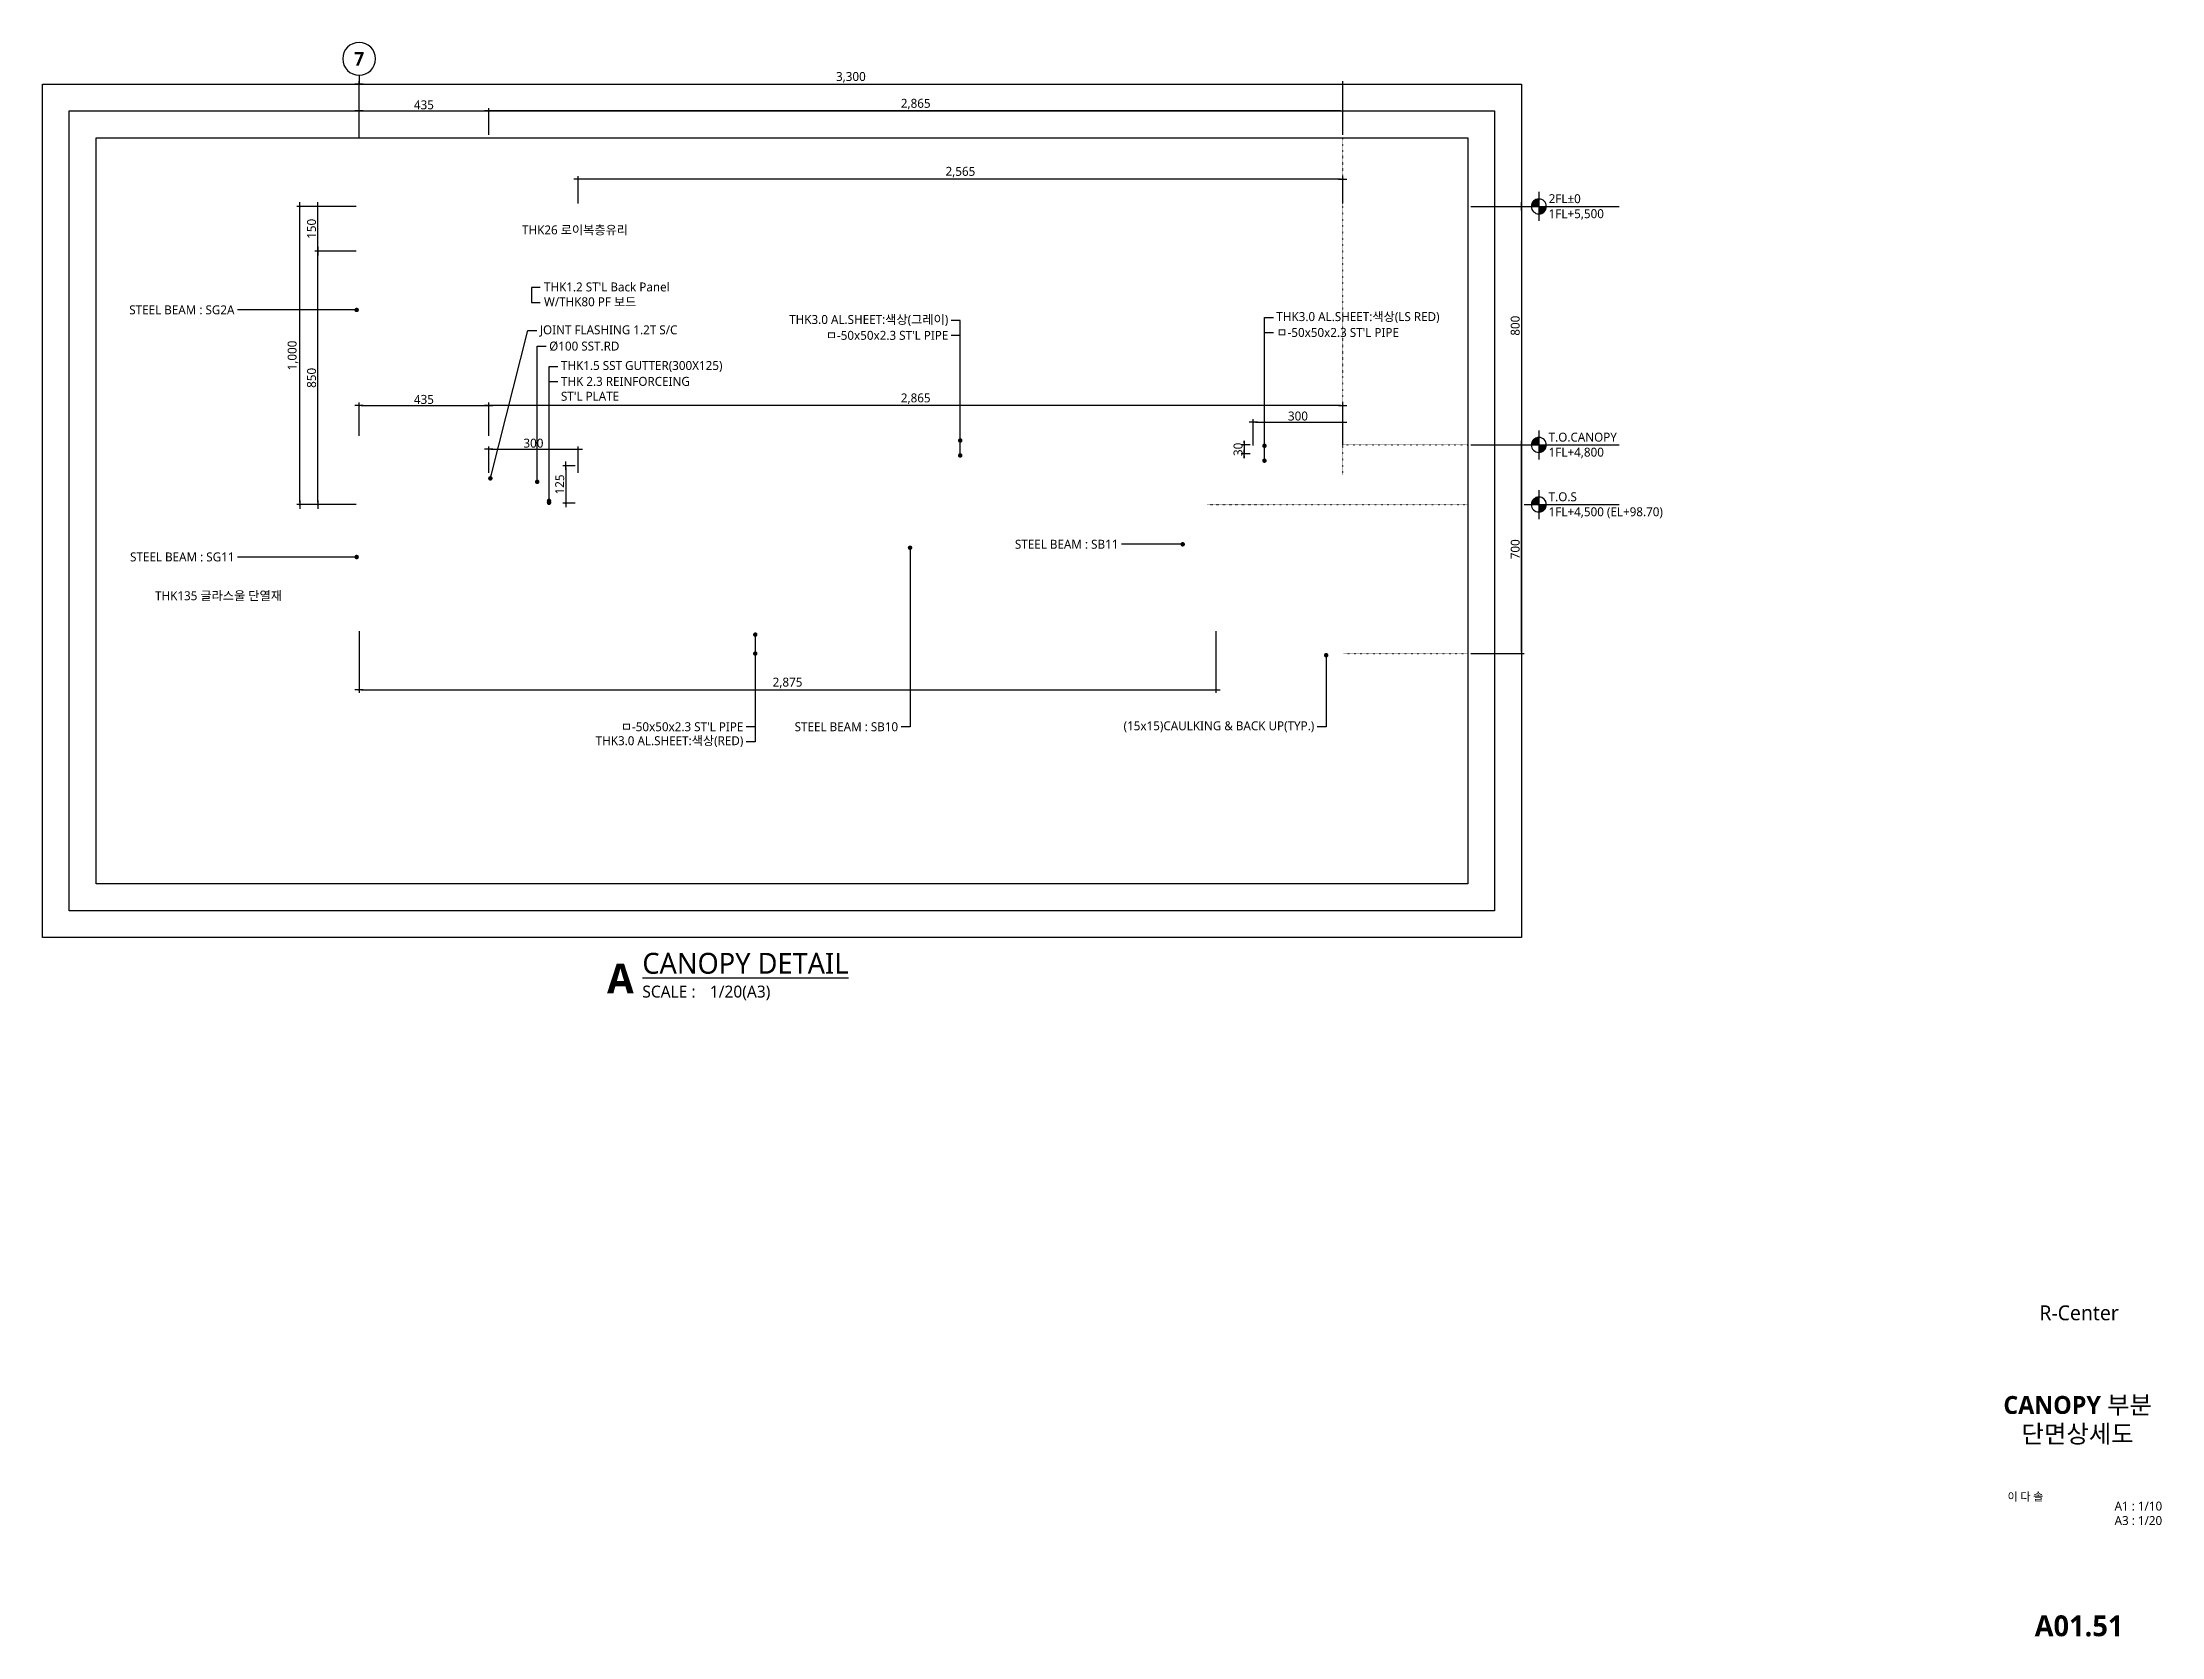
# Model space of a CAD drawing. Extents: x 932 to 8042, y 294 to 5642.
import ezdxf
from ezdxf import colors
from ezdxf.entities.mleader import LeaderData, LeaderLine
from ezdxf.enums import TextEntityAlignment as Align
from ezdxf.math import Vec2, Vec3

# ---------------------------------------------------------------- set-up
doc = ezdxf.new("R2010")
doc.units = 0
doc.header["$LTSCALE"] = 10
doc.header["$MEASUREMENT"] = 0
doc.header["$PDMODE"] = 3
doc.header["$PDSIZE"] = -1
doc.linetypes.add('C1', pattern=[12.1, 10, -1, 0.1, -1])
doc.linetypes.add('DOT', pattern=[0.25, 0, -0.25])
doc.layers.get('0').update_dxf_attribs({"linetype": 'CONTINUOUS'})
doc.layers.get('Defpoints').update_dxf_attribs({"color": 137, "linetype": 'CONTINUOUS'})
for name, color, linetype in [('A-CENT-1', 1, 'C1'), ('A-mark-m', 1, 'CONTINUOUS'), ('DIM', 7, 'CONTINUOUS'), ('DIM-INT', 7, 'CONTINUOUS'), ('SHT', 5, 'CONTINUOUS'), ('SYM', 6, 'CONTINUOUS'), ('SYM-BUB', 3, 'CONTINUOUS'), ('SYM-LEAD', 6, 'CONTINUOUS'), ('SYM-LEVEL', 7, 'CONTINUOUS'), ('TAG', 6, 'CONTINUOUS'), ('TEXT', 3, 'CONTINUOUS'), ('TITLE', 7, 'CONTINUOUS')]:
    doc.layers.add(name, color=color, linetype=linetype)
doc.styles.add('XR-sec$0$스타일1', font='malgun.ttf')
doc.styles.add('맑은고딕', font='malgun.ttf')
doc.styles.add('맑은고딕b', font='malgunbd.ttf')
doc.styles.add('스타일1', font='malgun.ttf')
doc.styles.add('스타일2', font='malgunbd.ttf')
doc.dimstyles.new('GAUN-10', dxfattribs={"dimscale": 10, "dimtxt": 3, "dimasz": 0.7, "dimexe": 1, "dimexo": 1, "dimgap": 0.5, "dimtad": 1, "dimdec": 0, "dimzin": 1, "dimdsep": 46, "dimlunit": 6, "dimtxsty": '맑은고딕', "dimblk": 'CJDOT', "dimcen": 0.09, "dimdle": 1, "dimclrd": 256, "dimclre": 256, "dimclrt": 3, "dimadec": 0, "dimazin": 0, "dimtfac": 1, "dimtdec": 0, "dimtix": 1, "dimtmove": 2, "dimatfit": 3, "dimldrblk": 'CJDOT', "dimfxl": 1, "dimtolj": 1, "dimtzin": 1, "dimarcsym": 0})

# ---------------------------------------------------------------- blocks, each defined once
blk = doc.blocks.new('NEW_BUB')
at = {"layer": 'SYM-BUB', "color": 6}
blk.add_line((0, 3), (0, 0), dxfattribs=at)
blk.add_circle((0, 8.5), 5.5, dxfattribs=at)
at = {"layer": 'SYM-BUB', "color": 3, "style": '스타일2'}
blk.add_attdef('X', text='', height=4.5, dxfattribs=at).set_placement((0, 8.5), align=Align.MIDDLE)
blk = doc.blocks.new('CJDOT')
blk.add_line((-2, 0), (2, 0))
at = {"const_width": 0.5}
blk.add_lwpolyline([(-0.25, 0, 1), (0.25, 0, 1)], format="xyb", close=True, dxfattribs=at)
blk = doc.blocks.new('*D10')
at = {"layer": 'Defpoints', "color": 0, "transparency": 16777216}
for p in [(5294.2, 5502.2), (1994.2, 5312.2), (5294.2, 5322.2)]:
    blk.add_point(p, dxfattribs=at)
at = {"layer": 'DIM', "lineweight": -2, "transparency": 16777216}
for p, q in [((1994.2, 5322.2), (1994.2, 5512.2)), ((2001.2, 5502.2), (5287.2, 5502.2)), ((5294.2, 5332.2), (5294.2, 5512.2))]:
    blk.add_line(p, q, dxfattribs=at)
at = {"layer": 'DIM', "lineweight": -2, "transparency": 16777216, "xscale": 7, "yscale": 7, "zscale": 7, "rotation": 180}
blk.add_blockref('CJDOT', (1994.2, 5502.2), dxfattribs=at)
at = {"layer": 'DIM', "lineweight": -2, "transparency": 16777216, "xscale": 7, "yscale": 7, "zscale": 7}
blk.add_blockref('CJDOT', (5294.2, 5502.2), dxfattribs=at)
at = {"layer": 'DIM', "color": 3, "transparency": 16777216, "insert": (3644.2, 5525.2), "char_height": 30, "attachment_point": 5, "style": '맑은고딕'}
blk.add_mtext('\\A1;3,300', dxfattribs=at)
blk = doc.blocks.new('*D11')
at = {"layer": 'Defpoints', "color": 0, "transparency": 16777216}
for p in [(2429.2, 5412.2), (1994.2, 5322.2), (2429.2, 5322.2)]:
    blk.add_point(p, dxfattribs=at)
at = {"layer": 'DIM', "lineweight": -2, "transparency": 16777216}
for p, q in [((1994.2, 5332.2), (1994.2, 5422.2)), ((2001.2, 5412.2), (2422.2, 5412.2)), ((2429.2, 5332.2), (2429.2, 5422.2))]:
    blk.add_line(p, q, dxfattribs=at)
at = {"layer": 'DIM', "lineweight": -2, "transparency": 16777216, "xscale": 7, "yscale": 7, "zscale": 7, "rotation": 180}
blk.add_blockref('CJDOT', (1994.2, 5412.2), dxfattribs=at)
at = {"layer": 'DIM', "lineweight": -2, "transparency": 16777216, "xscale": 7, "yscale": 7, "zscale": 7}
blk.add_blockref('CJDOT', (2429.2, 5412.2), dxfattribs=at)
at = {"layer": 'DIM', "color": 3, "transparency": 16777216, "insert": (2211.7, 5432.7), "char_height": 30, "attachment_point": 5, "style": '맑은고딕'}
blk.add_mtext('\\A1;435', dxfattribs=at)
blk = doc.blocks.new('*D12')
at = {"layer": 'Defpoints', "color": 0, "transparency": 16777216}
for p in [(2429.2, 5412.2), (2429.2, 5322.2), (5294.2, 5322.2)]:
    blk.add_point(p, dxfattribs=at)
at = {"layer": 'DIM', "lineweight": -2, "transparency": 16777216}
for p, q in [((2429.2, 5332.2), (2429.2, 5422.2)), ((5287.2, 5412.2), (2436.2, 5412.2)), ((5294.2, 5332.2), (5294.2, 5422.2))]:
    blk.add_line(p, q, dxfattribs=at)
at = {"layer": 'DIM', "lineweight": -2, "transparency": 16777216, "xscale": 7, "yscale": 7, "zscale": 7, "rotation": 180}
blk.add_blockref('CJDOT', (2429.2, 5412.2), dxfattribs=at)
at = {"layer": 'DIM', "lineweight": -2, "transparency": 16777216, "xscale": 7, "yscale": 7, "zscale": 7}
blk.add_blockref('CJDOT', (5294.2, 5412.2), dxfattribs=at)
at = {"layer": 'DIM', "color": 3, "transparency": 16777216, "insert": (3861.7, 5435.2), "char_height": 30, "attachment_point": 5, "style": '맑은고딕'}
blk.add_mtext('\\A1;2,865', dxfattribs=at)
blk = doc.blocks.new('XR-sec$0$LEVEL1')
at = {"layer": 'SYM-LEVEL'}
h = blk.add_hatch(color=6, dxfattribs=at)
edge = h.paths.add_edge_path()
edge.add_ellipse((4.87, 0), major_axis=(1.77, 1.77), ratio=1, start_angle=405, end_angle=495)
edge.add_line((2.37, 0), (4.87, 0))
edge.add_line((4.87, 0), (4.87, 2.5))
edge = h.paths.add_edge_path()
edge.add_ellipse((4.87, 0), major_axis=(1.77, 1.77), ratio=1, start_angle=225, end_angle=315)
edge.add_line((7.37, 0), (4.87, 0))
edge.add_line((4.87, 0), (4.87, -2.5))
at = {"layer": 'SYM-LEVEL', "color": 6}
for p, q in [((0, 0), (9.74, 0)), ((4.87, 4.87), (4.87, -4.87)), ((9.07, 0), (31.8, 0))]:
    blk.add_line(p, q, dxfattribs=at)
blk.add_ellipse((4.87, 0), major_axis=(1.77, 1.77), ratio=1, start_param=5.497787, end_param=11.780972, dxfattribs=at)
at = {"layer": 'SYM-LEVEL', "color": 3, "style": 'XR-sec$0$스타일1'}
for tag, p in [('1층-바닥마감', (8.16, 1.11)), ('EL-+100', (8.16, -3.93))]:
    blk.add_attdef(tag, p, '', height=3, dxfattribs=at)
blk = doc.blocks.new('*D13')
at = {"layer": 'Defpoints', "color": 0, "transparency": 16777216}
for p in [(5713.7, 5091.9), (5713.7, 4291.9), (5893.7, 4291.9)]:
    blk.add_point(p, dxfattribs=at)
at = {"layer": 'DIM', "lineweight": -2, "transparency": 16777216}
for p, q in [((5723.7, 5091.9), (5903.7, 5091.9)), ((5893.7, 5084.9), (5893.7, 4298.9)), ((5723.7, 4291.9), (5903.7, 4291.9))]:
    blk.add_line(p, q, dxfattribs=at)
at = {"layer": 'DIM', "lineweight": -2, "transparency": 16777216, "xscale": 7, "yscale": 7, "zscale": 7}
for p, rotation in [((5893.7, 5091.9), 90), ((5893.7, 4291.9), 270)]:
    blk.add_blockref('CJDOT', p, dxfattribs=dict(at, rotation=rotation))
at = {"layer": 'DIM', "color": 3, "transparency": 16777216, "insert": (5873.2, 4691.9), "char_height": 30, "attachment_point": 5, "rotation": 90, "style": '맑은고딕'}
blk.add_mtext('\\A1;800', dxfattribs=at)
blk = doc.blocks.new('*D14')
at = {"layer": 'Defpoints', "color": 0, "transparency": 16777216}
for p in [(5713.7, 4291.9), (5893.7, 4291.9), (5713.7, 3591.9)]:
    blk.add_point(p, dxfattribs=at)
at = {"layer": 'DIM', "lineweight": -2, "transparency": 16777216}
for p, q in [((5723.7, 4291.9), (5903.7, 4291.9)), ((5893.7, 3598.9), (5893.7, 4284.9)), ((5723.7, 3591.9), (5903.7, 3591.9))]:
    blk.add_line(p, q, dxfattribs=at)
at = {"layer": 'DIM', "lineweight": -2, "transparency": 16777216, "xscale": 7, "yscale": 7, "zscale": 7}
for p, rotation in [((5893.7, 4291.9), 90), ((5893.7, 3591.9), 270)]:
    blk.add_blockref('CJDOT', p, dxfattribs=dict(at, rotation=rotation))
at = {"layer": 'DIM', "color": 3, "transparency": 16777216, "insert": (5873.2, 3941.9), "char_height": 30, "attachment_point": 5, "rotation": 90, "style": '맑은고딕'}
blk.add_mtext('\\A1;700', dxfattribs=at)
blk = doc.blocks.new('_Dot')
at = {"color": 0, "linetype": 'ByBlock', "lineweight": -2}
blk.add_line((-0.5, 0), (-1, 0), dxfattribs=at)
at = {"color": 0, "linetype": 'ByBlock', "const_width": 0.5}
blk.add_lwpolyline([(-0.25, 0, 1), (0.25, 0, 1)], format="xyb", close=True, dxfattribs=at)
blk = doc.blocks.new('*D15')
at = {"layer": 'Defpoints', "color": 0, "transparency": 16777216}
for p in [(1795.3, 5091.9), (1919.2, 5091.9), (1919.2, 4091.9)]:
    blk.add_point(p, dxfattribs=at)
at = {"layer": 'DIM', "lineweight": -2, "transparency": 16777216}
for p, q in [((1909.2, 5091.9), (1785.3, 5091.9)), ((1795.3, 4098.9), (1795.3, 5084.9)), ((1909.2, 4091.9), (1785.3, 4091.9))]:
    blk.add_line(p, q, dxfattribs=at)
at = {"layer": 'DIM', "lineweight": -2, "transparency": 16777216, "xscale": 7, "yscale": 7, "zscale": 7}
for p, rotation in [((1795.3, 5091.9), 90), ((1795.3, 4091.9), 270)]:
    blk.add_blockref('CJDOT', p, dxfattribs=dict(at, rotation=rotation))
at = {"layer": 'DIM', "color": 3, "transparency": 16777216, "insert": (1772.2, 4591.9), "char_height": 30, "attachment_point": 5, "rotation": 90, "style": '맑은고딕'}
blk.add_mtext('\\A1;1,000', dxfattribs=at)
blk = doc.blocks.new('*D16')
at = {"layer": 'Defpoints', "color": 0, "transparency": 16777216}
for p in [(5294.2, 4368.1), (4994.2, 4279.4), (5294.2, 4279.4)]:
    blk.add_point(p, dxfattribs=at)
at = {"layer": 'DIM-INT', "lineweight": -2, "transparency": 16777216}
for p, q in [((4994.2, 4289.4), (4994.2, 4378.1)), ((5001.2, 4368.1), (5287.2, 4368.1)), ((5294.2, 4289.4), (5294.2, 4378.1))]:
    blk.add_line(p, q, dxfattribs=at)
at = {"layer": 'DIM-INT', "lineweight": -2, "transparency": 16777216, "xscale": 7, "yscale": 7, "zscale": 7, "rotation": 180}
blk.add_blockref('CJDOT', (4994.2, 4368.1), dxfattribs=at)
at = {"layer": 'DIM-INT', "lineweight": -2, "transparency": 16777216, "xscale": 7, "yscale": 7, "zscale": 7}
blk.add_blockref('CJDOT', (5294.2, 4368.1), dxfattribs=at)
at = {"layer": 'DIM-INT', "color": 3, "transparency": 16777216, "insert": (5144.2, 4388.6), "char_height": 30, "attachment_point": 5, "style": '맑은고딕'}
blk.add_mtext('\\A1;300', dxfattribs=at)
blk = doc.blocks.new('*D17')
at = {"layer": 'Defpoints', "color": 0, "transparency": 16777216}
for p in [(4994.2, 4291.9), (4963.8, 4261.9), (4994.2, 4261.9)]:
    blk.add_point(p, dxfattribs=at)
at = {"layer": 'DIM-INT', "lineweight": -2, "transparency": 16777216}
for p, q in [((4984.2, 4291.9), (4953.8, 4291.9)), ((4963.8, 4298.9), (4963.8, 4305.9)), ((4963.8, 4291.9), (4963.8, 4261.9)), ((4984.2, 4261.9), (4953.8, 4261.9)), ((4963.8, 4254.9), (4963.8, 4247.9))]:
    blk.add_line(p, q, dxfattribs=at)
at = {"layer": 'DIM-INT', "lineweight": -2, "transparency": 16777216, "xscale": 7, "yscale": 7, "zscale": 7}
for p, rotation in [((4963.8, 4291.9), 270), ((4963.8, 4261.9), 90)]:
    blk.add_blockref('CJDOT', p, dxfattribs=dict(at, rotation=rotation))
at = {"layer": 'DIM-INT', "color": 3, "transparency": 16777216, "insert": (4943.3, 4276.9), "char_height": 30, "attachment_point": 5, "rotation": 90, "style": '맑은고딕'}
blk.add_mtext('\\A1;30', dxfattribs=at)
blk = doc.blocks.new('TITLE')
at = {"layer": 'TITLE', "style": '스타일1'}
for tag, height, p in [('동명칭', 6, (776.77, -457.26)), ('SCALE-A1', 3, (797.5, -522)), ('SCALE-A3', 3, (797.5, -527)), ('DATA', 3, (797.5, -540))]:
    blk.add_attdef(tag, text='', height=height, dxfattribs=at).set_placement(p, align=Align.MIDDLE)
for tag, height, p in [('TITLE1', 6, (776.5, -479.4)), ('TITLE4', 6, (776.5, -484.39)), ('TITLE2', 6, (776.5, -489)), ('TITLE5', 6, (776.5, -493.99)), ('TITLE3', 6, (776.5, -498.7)), ('NAME-1', 3, (760.16, -517.5)), ('NAME-2', 3, (760.16, -526.5)), ('A0.00', 7, (776.5, -561))]:
    blk.add_attdef(tag, text='', height=height, dxfattribs=at).set_placement(p, align=Align.MIDDLE_CENTER)
blk = doc.blocks.new('*D19')
at = {"lineweight": -2, "transparency": 16777216}
for p, q in [((1994.2, 3666.9), (1994.2, 3460.3)), ((4869.2, 3666.9), (4869.2, 3460.3)), ((2001.2, 3470.3), (4862.2, 3470.3))]:
    blk.add_line(p, q, dxfattribs=at)
at = {"layer": 'Defpoints', "color": 0, "transparency": 16777216}
for p in [(1994.2, 3676.9), (4869.2, 3676.9), (4869.2, 3470.3)]:
    blk.add_point(p, dxfattribs=at)
at = {"lineweight": -2, "transparency": 16777216, "xscale": 7, "yscale": 7, "zscale": 7, "rotation": 180}
blk.add_blockref('CJDOT', (1994.2, 3470.3), dxfattribs=at)
at = {"lineweight": -2, "transparency": 16777216, "xscale": 7, "yscale": 7, "zscale": 7}
blk.add_blockref('CJDOT', (4869.2, 3470.3), dxfattribs=at)
at = {"color": 3, "transparency": 16777216, "insert": (3431.7, 3493.3), "char_height": 30, "attachment_point": 5, "style": '맑은고딕'}
blk.add_mtext('\\A1;2,875', dxfattribs=at)
blk = doc.blocks.new('*D20')
at = {"lineweight": -2, "transparency": 16777216}
for p, q in [((1994.2, 4322.8), (1994.2, 4433.9)), ((2001.2, 4423.9), (2422.2, 4423.9)), ((2429.2, 4322.8), (2429.2, 4433.9))]:
    blk.add_line(p, q, dxfattribs=at)
at = {"layer": 'Defpoints', "color": 0, "transparency": 16777216}
for p in [(2429.2, 4423.9), (1994.2, 4312.8), (2429.2, 4312.8)]:
    blk.add_point(p, dxfattribs=at)
at = {"lineweight": -2, "transparency": 16777216, "xscale": 7, "yscale": 7, "zscale": 7, "rotation": 180}
blk.add_blockref('CJDOT', (1994.2, 4423.9), dxfattribs=at)
at = {"lineweight": -2, "transparency": 16777216, "xscale": 7, "yscale": 7, "zscale": 7}
blk.add_blockref('CJDOT', (2429.2, 4423.9), dxfattribs=at)
at = {"color": 3, "transparency": 16777216, "insert": (2211.7, 4444.4), "char_height": 30, "attachment_point": 5, "style": '맑은고딕'}
blk.add_mtext('\\A1;435', dxfattribs=at)
blk = doc.blocks.new('*D21')
at = {"lineweight": -2, "transparency": 16777216}
for p, q in [((2429.2, 4322.8), (2429.2, 4433.9)), ((5287.2, 4423.9), (2436.2, 4423.9)), ((5294.2, 4321.6), (5294.2, 4433.9))]:
    blk.add_line(p, q, dxfattribs=at)
at = {"layer": 'Defpoints', "color": 0, "transparency": 16777216}
for p in [(2429.2, 4423.9), (2429.2, 4312.8), (5294.2, 4311.6)]:
    blk.add_point(p, dxfattribs=at)
at = {"lineweight": -2, "transparency": 16777216, "xscale": 7, "yscale": 7, "zscale": 7, "rotation": 180}
blk.add_blockref('CJDOT', (2429.2, 4423.9), dxfattribs=at)
at = {"lineweight": -2, "transparency": 16777216, "xscale": 7, "yscale": 7, "zscale": 7}
blk.add_blockref('CJDOT', (5294.2, 4423.9), dxfattribs=at)
at = {"color": 3, "transparency": 16777216, "insert": (3861.7, 4446.9), "char_height": 30, "attachment_point": 5, "style": '맑은고딕'}
blk.add_mtext('\\A1;2,865', dxfattribs=at)
blk = doc.blocks.new('*D22')
at = {"lineweight": -2, "transparency": 16777216}
for p, q in [((2719.2, 4221.9), (2678, 4221.9)), ((2688, 4214.9), (2688, 4103.6)), ((2719.2, 4096.6), (2678, 4096.6))]:
    blk.add_line(p, q, dxfattribs=at)
at = {"layer": 'Defpoints', "color": 0, "transparency": 16777216}
for p in [(2729.2, 4221.9), (2688, 4096.6), (2729.2, 4096.6)]:
    blk.add_point(p, dxfattribs=at)
at = {"lineweight": -2, "transparency": 16777216, "xscale": 7, "yscale": 7, "zscale": 7}
for p, rotation in [((2688, 4221.9), 90), ((2688, 4096.6), 270)]:
    blk.add_blockref('CJDOT', p, dxfattribs=dict(at, rotation=rotation))
at = {"color": 3, "transparency": 16777216, "insert": (2667.4, 4159.2), "char_height": 30, "attachment_point": 5, "rotation": 90, "style": '맑은고딕'}
blk.add_mtext('\\A1;125', dxfattribs=at)
blk = doc.blocks.new('*D23')
at = {"layer": 'Defpoints', "color": 0, "transparency": 16777216}
for p in [(2729.2, 4277.1), (2429.2, 4188.4), (2729.2, 4188.4)]:
    blk.add_point(p, dxfattribs=at)
at = {"layer": 'DIM-INT', "lineweight": -2, "transparency": 16777216}
for p, q in [((2429.2, 4198.4), (2429.2, 4287.1)), ((2436.2, 4277.1), (2722.2, 4277.1)), ((2729.2, 4198.4), (2729.2, 4287.1))]:
    blk.add_line(p, q, dxfattribs=at)
at = {"layer": 'DIM-INT', "lineweight": -2, "transparency": 16777216, "xscale": 7, "yscale": 7, "zscale": 7, "rotation": 180}
blk.add_blockref('CJDOT', (2429.2, 4277.1), dxfattribs=at)
at = {"layer": 'DIM-INT', "lineweight": -2, "transparency": 16777216, "xscale": 7, "yscale": 7, "zscale": 7}
blk.add_blockref('CJDOT', (2729.2, 4277.1), dxfattribs=at)
at = {"layer": 'DIM-INT', "color": 3, "transparency": 16777216, "insert": (2579.2, 4297.6), "char_height": 30, "attachment_point": 5, "style": '맑은고딕'}
blk.add_mtext('\\A1;300', dxfattribs=at)
blk = doc.blocks.new('*D24')
at = {"lineweight": -2, "transparency": 16777216}
for p, q in [((1984.2, 4941.9), (1845.3, 4941.9)), ((1855.3, 4098.9), (1855.3, 4934.9)), ((1984.2, 4091.9), (1845.3, 4091.9))]:
    blk.add_line(p, q, dxfattribs=at)
at = {"layer": 'Defpoints', "color": 0, "transparency": 16777216}
for p in [(1855.3, 4941.9), (1994.2, 4941.9), (1994.2, 4091.9)]:
    blk.add_point(p, dxfattribs=at)
at = {"lineweight": -2, "transparency": 16777216, "xscale": 7, "yscale": 7, "zscale": 7}
for p, rotation in [((1855.3, 4941.9), 90), ((1855.3, 4091.9), 270)]:
    blk.add_blockref('CJDOT', p, dxfattribs=dict(at, rotation=rotation))
at = {"color": 3, "transparency": 16777216, "insert": (1834.8, 4516.9), "char_height": 30, "attachment_point": 5, "rotation": 90, "style": '맑은고딕'}
blk.add_mtext('\\A1;850', dxfattribs=at)
blk = doc.blocks.new('*D25')
at = {"lineweight": -2, "transparency": 16777216}
for p, q in [((1984.2, 5091.9), (1845.3, 5091.9)), ((1855.3, 4948.9), (1855.3, 5084.9)), ((1984.2, 4941.9), (1845.3, 4941.9))]:
    blk.add_line(p, q, dxfattribs=at)
at = {"layer": 'Defpoints', "color": 0, "transparency": 16777216}
for p in [(1855.3, 5091.9), (1994.2, 5091.9), (1994.2, 4941.9)]:
    blk.add_point(p, dxfattribs=at)
at = {"lineweight": -2, "transparency": 16777216, "xscale": 7, "yscale": 7, "zscale": 7}
for p, rotation in [((1855.3, 5091.9), 90), ((1855.3, 4941.9), 270)]:
    blk.add_blockref('CJDOT', p, dxfattribs=dict(at, rotation=rotation))
at = {"color": 3, "transparency": 16777216, "insert": (1834.7, 5016.9), "char_height": 30, "attachment_point": 5, "rotation": 90, "style": '맑은고딕'}
blk.add_mtext('\\A1;150', dxfattribs=at)
blk = doc.blocks.new('*D26')
at = {"lineweight": -2, "transparency": 16777216}
for p, q in [((2729.2, 5101.9), (2729.2, 5194)), ((5294.2, 5101.9), (5294.2, 5194)), ((5287.2, 5184), (2736.2, 5184))]:
    blk.add_line(p, q, dxfattribs=at)
at = {"layer": 'Defpoints', "color": 0, "transparency": 16777216}
for p in [(2729.2, 5184), (2729.2, 5091.9), (5294.2, 5091.9)]:
    blk.add_point(p, dxfattribs=at)
at = {"lineweight": -2, "transparency": 16777216, "xscale": 7, "yscale": 7, "zscale": 7, "rotation": 180}
blk.add_blockref('CJDOT', (2729.2, 5184), dxfattribs=at)
at = {"lineweight": -2, "transparency": 16777216, "xscale": 7, "yscale": 7, "zscale": 7}
blk.add_blockref('CJDOT', (5294.2, 5184), dxfattribs=at)
at = {"color": 3, "transparency": 16777216, "insert": (4011.7, 5207), "char_height": 30, "attachment_point": 5, "style": '맑은고딕'}
blk.add_mtext('\\A1;2,565', dxfattribs=at)
blk = doc.blocks.new('dwgtitle')
at = {"layer": 'SYM', "color": 3, "style": '스타일1'}
blk.add_text('SCALE :', height=4, dxfattribs=at).set_placement((12.25, -1.4))
at = {"layer": 'SYM', "color": 6, "style": '맑은고딕b'}
blk.add_attdef('A', text='', height=10, dxfattribs=at).set_placement((4.89, 5), align=Align.MIDDLE)
at = {"layer": 'SYM', "color": 3, "style": '스타일1'}
for tag, p, height in [('%%UTITLE', (12.25, 6.59), 7), ('1/100', (34.89, -1.4), 4)]:
    blk.add_attdef(tag, p, '', height=height, dxfattribs=at)

msp = doc.modelspace()

# ---------------------------------------------------------------- linework, layer by layer
at = {"layer": 'A-CENT-1', "linetype": 'DOT', "ltscale": 0.3}
for p, q in [((5294.2, 4191.9), (5294.2, 5322.2)), ((5294.2, 4291.9), (5713.7, 4291.9)), ((4839.9, 4091.9), (5713.7, 4091.9)), ((5296.7, 3591.9), (5713.7, 3591.9))]:
    msp.add_line(p, q, dxfattribs=at)
at = {"layer": 'A-mark-m', "color": 6}
msp.add_lwpolyline([(2602.2, 4820), (2572.2, 4820), (2572.2, 4770), (2602.2, 4770)], dxfattribs=at)
at = {"layer": 'Defpoints', "linetype": 'Continuous', "ltscale": 2}
for points in [[(931.6, 5502.2), (5893.7, 5502.2), (5893.7, 2639.1), (931.6, 2639.1)], [(1021.6, 5412.2), (5803.7, 5412.2), (5803.7, 2729.1), (1021.6, 2729.1)], [(1111.6, 5322.2), (5713.7, 5322.2), (5713.7, 2819.1), (1111.6, 2819.1)]]:
    msp.add_lwpolyline(points, close=True, dxfattribs=at)
at = {"layer": 'SYM-LEAD'}
for points in [[(2422, 5011.3, 0, 10, 0), (2452, 5011.3, 0, 0, 0), (2528.7, 5011.3, 0, 0, 0)], [(2382.3, 4820, 0, 10, 0), (2412.3, 4820, 0, 0, 0), (2602.2, 4820, 0, 0, 0)], [(2306.7, 3784, 0, 10, 0), (2276.7, 3784, 0, 0, 0), (1785, 3784, 0, 0, 0)]]:
    msp.add_lwpolyline(points, format="xyseb", dxfattribs=at)

# ---------------------------------------------------------------- block references
at = {"layer": 'SYM', "xscale": 10, "yscale": 10, "zscale": 10}
msp.add_blockref('dwgtitle', (2822, 2451.8), dxfattribs=at).add_auto_attribs({'%%UTITLE': '%%uCANOPY DETAIL', '1/100': '1/20(A3)', 'A': 'A'})
at = {"layer": 'SYM-BUB'}
ref = msp.add_blockref('NEW_BUB', (1994.2, 5502.2), dxfattribs=dict(at, xscale=-10.01105377437292, yscale=10.01105377437292, zscale=10.01105377437292))
ref.add_attrib('X', '7', dxfattribs={"color": 3, "height": 45, "style": '스타일2'}).set_placement((1994.2, 5587.3), align=Align.MIDDLE)
at = {"layer": 'SYM-LEVEL', "xscale": 10, "yscale": 10, "zscale": 10}
for p, values in [((5903.7, 5091.9), {'EL-+100': '1FL+5,500', '1층-바닥마감': '2FL%%P0'}), ((5903.7, 4291.9), {'EL-+100': '1FL+4,800', '1층-바닥마감': 'T.O.CANOPY'}), ((5903.7, 4091.9), {'EL-+100': '1FL+4,500 (EL+98.70)', '1층-바닥마감': 'T.O.S'})]:
    msp.add_blockref('XR-sec$0$LEVEL1', p, dxfattribs=at).add_auto_attribs(values)
at = {"layer": 'TEXT'}
ref = msp.add_blockref('TITLE', (0, 0), dxfattribs=dict(at, xscale=10, yscale=10, zscale=10))
ref.add_attrib('TITLE2', 'CANOPY 부분', dxfattribs={"layer": 'SHT', "color": 4, "height": 60, "style": '맑은고딕b'}).set_placement((7760, 1070.9), align=Align.MIDDLE_CENTER)
ref.add_attrib('TITLE3', '단면상세도', dxfattribs={"layer": 'SHT', "color": 4, "height": 60, "style": '맑은고딕b'}).set_placement((7760, 973.8), align=Align.MIDDLE_CENTER)
ref.add_attrib('NAME-1', '이 다 솔', dxfattribs={"color": 3, "height": 27, "style": '맑은고딕'}).set_placement((7525, 763.3), align=Align.MIDDLE_LEFT)
ref.add_attrib('SCALE-A1', 'A1 : 1/10', dxfattribs={"layer": 'SHT', "color": 3, "height": 30, "style": '맑은고딕'}).set_placement((7963.9, 731.7), align=Align.MIDDLE)
ref.add_attrib('SCALE-A3', 'A3 : 1/20', dxfattribs={"layer": 'SHT', "color": 3, "height": 30, "style": '맑은고딕'}).set_placement((7963.9, 683.1), align=Align.MIDDLE)
ref.add_attrib('A0.00', 'A01.51', dxfattribs={"layer": 'SHT', "color": 4, "height": 70, "style": '맑은고딕b'}).set_placement((7765, 330), align=Align.MIDDLE_CENTER)

# ---------------------------------------------------------------- texts
at = {"layer": 'TEXT', "color": 3, "style": '스타일1'}
for s, p in [('THK26 로이복층유리', (2541, 4998.1)), ("THK1.2 ST'L Back Panel", (2614.5, 4806.9)), ('W/THK80 PF 보드', (2614.5, 4757.1)), ('THK135 글라스울 단열재', (1309.7, 3770.9))]:
    msp.add_text(s, height=30, dxfattribs=at).set_placement(p)
at = {"layer": 'TEXT', "style": '스타일1'}
msp.add_text('R-Center', height=50, dxfattribs=at).set_placement((7765, 1380), align=Align.MIDDLE_CENTER)

# ---------------------------------------------------------------- dimensions: what is measured, and where the dimension line sits
for base, p1, p2, picture, middle in [((2729.2, 5184), (5294.2, 5091.9), (2729.2, 5091.9), '*D26', (4011.7, 5207)), ((2429.2, 4423.9), (1994.2, 4312.8), (2429.2, 4312.8), '*D20', (2211.7, 4444.4)), ((4869.2, 3470.3), (1994.2, 3676.9), (4869.2, 3676.9), '*D19', (3431.7, 3493.3))]:
    dim = msp.add_linear_dim(base=base, p1=p1, p2=p2, dimstyle='GAUN-10')
    dim.commit()
    dim.dimension.update_dxf_attribs({"geometry": picture, "text_midpoint": middle})
for base, p1, p2, angle, picture, middle in [((1855.3, 5091.9), (1994.2, 4941.9), (1994.2, 5091.9), 90, '*D25', (1834.7, 5016.9)), ((1855.3, 4941.9), (1994.2, 4091.9), (1994.2, 4941.9), 90, '*D24', (1834.8, 4516.9)), ((2429.2, 4423.9), (5294.2, 4311.6), (2429.2, 4312.8), 180, '*D21', (3861.7, 4446.9)), ((2688, 4096.6), (2729.2, 4221.9), (2729.2, 4096.6), 90, '*D22', (2667.4, 4159.2))]:
    dim = msp.add_linear_dim(base=base, p1=p1, p2=p2, angle=angle, dimstyle='GAUN-10')
    dim.commit()
    dim.dimension.update_dxf_attribs({"geometry": picture, "text_midpoint": middle})
at = {"layer": 'DIM'}
for base, p1, p2, picture, middle in [((5294.2, 5502.2), (1994.2, 5312.2), (5294.2, 5322.2), '*D10', (3644.2, 5525.2)), ((2429.2, 5412.2), (1994.2, 5322.2), (2429.2, 5322.2), '*D11', (2211.7, 5432.7))]:
    dim = msp.add_linear_dim(base=base, p1=p1, p2=p2, dimstyle='GAUN-10', dxfattribs=at)
    dim.commit()
    dim.dimension.update_dxf_attribs({"geometry": picture, "text_midpoint": middle})
for base, p1, p2, angle, picture, middle in [((2429.2, 5412.2), (5294.2, 5322.2), (2429.2, 5322.2), 180, '*D12', (3861.7, 5435.2)), ((1795.3, 5091.9), (1919.2, 4091.9), (1919.2, 5091.9), 90, '*D15', (1772.2, 4591.9)), ((5893.7, 4291.9), (5713.7, 5091.9), (5713.7, 4291.9), 270, '*D13', (5873.2, 4691.9)), ((5893.7, 4291.9), (5713.7, 3591.9), (5713.7, 4291.9), 90, '*D14', (5873.2, 3941.9))]:
    dim = msp.add_linear_dim(base=base, p1=p1, p2=p2, angle=angle, dimstyle='GAUN-10', dxfattribs=at)
    dim.commit()
    dim.dimension.update_dxf_attribs({"geometry": picture, "text_midpoint": middle})
at = {"layer": 'DIM-INT'}
for base, p1, p2, picture, middle in [((5294.2, 4368.1), (4994.2, 4279.4), (5294.2, 4279.4), '*D16', (5144.2, 4388.6)), ((2729.2, 4277.1), (2429.2, 4188.4), (2729.2, 4188.4), '*D23', (2579.2, 4297.6))]:
    dim = msp.add_linear_dim(base=base, p1=p1, p2=p2, dimstyle='GAUN-10', dxfattribs=at)
    dim.commit()
    dim.dimension.update_dxf_attribs({"geometry": picture, "text_midpoint": middle})
dim = msp.add_linear_dim(base=(4963.8, 4261.9), p1=(4994.2, 4291.9), p2=(4994.2, 4261.9), angle=90, dimstyle='GAUN-10', dxfattribs=at)
dim.commit()
dim.dimension.update_dxf_attribs({"geometry": '*D17', "text_midpoint": (4943.3, 4276.9)})

# ---------------------------------------------------------------- leaders
at = {"layer": 'TAG', "color": 3}
ml = msp.add_multileader_mtext('Standard', dxfattribs=at)
ml.set_content('STEEL BEAM : SG2A', color=3, style='맑은고딕')
ml.set_leader_properties(color=6)
ml.set_arrow_properties(name='DOT')
ml.build(insert=Vec2(0, 0))
ml.multileader.update_dxf_attribs({"dogleg_length": 3, "arrow_head_size": 15})
ctx = ml.context
ctx.base_point, ctx.char_height, ctx.arrow_head_size, ctx.landing_gap_size, ctx.plane_origin = Vec3(1193.7, 4744.8), 30, 15, 10, Vec3(2032.3, 4072.1)
ctx.text_align_type = 2
notes = []
notes.append((ctx, [(1, (1, 1, 0), (1616, 4744.8), (-1, 0), 30, [(0, [(1986, 4744.8)], 0, [])])]))
ctx.mtext.insert, ctx.mtext.alignment, ctx.mtext.flow_direction = Vec3(1576, 4760.1), 3, 5
ml = msp.add_multileader_mtext('Standard', dxfattribs=at)
ml.set_content('JOINT FLASHING 1.2T S/C', color=3, style='맑은고딕')
ml.set_leader_properties(color=6)
ml.set_arrow_properties(name='DOT')
ml.build(insert=Vec2(0, 0))
ml.multileader.update_dxf_attribs({"dogleg_length": 3, "arrow_head_size": 15})
ctx = ml.context
ctx.base_point, ctx.char_height, ctx.arrow_head_size, ctx.landing_gap_size, ctx.plane_origin = Vec3(2590.7, 4675.5), 30, 15, 10, Vec3(2441.2, 3822.4)
notes.append((ctx, [(0, (1, 1, 0), (2560.7, 4675.5), (1, 0), 30, [(0, [(2434.6, 4179.6)], 0, [])])]))
ctx.mtext.insert, ctx.mtext.flow_direction = Vec3(2600.7, 4693), 5
ml = msp.add_multileader_mtext('Standard', dxfattribs=at)
ml.set_content('THK3.0 AL.SHEET:색상(그레이)', color=3, style='맑은고딕')
ml.set_leader_properties(color=6)
ml.set_arrow_properties(name='DOT')
ml.build(insert=Vec2(0, 0))
ml.multileader.update_dxf_attribs({"dogleg_length": 3, "arrow_head_size": 15})
ctx = ml.context
ctx.base_point, ctx.char_height, ctx.arrow_head_size, ctx.landing_gap_size, ctx.plane_origin = Vec3(3399.6, 4709.3), 30, 15, 10, Vec3(4184.3, 3963.7)
ctx.text_align_type = 2
notes.append((ctx, [(0, (1, 1, 0), (4011.1, 4709.3), (-1, 0), 30, [(0, [(4011.1, 4306.6)], 0, [])])]))
ctx.mtext.insert, ctx.mtext.alignment, ctx.mtext.flow_direction = Vec3(3971.1, 4727.7), 3, 5
ml = msp.add_multileader_mtext('Standard', dxfattribs=at)
ml.set_content('THK3.0 AL.SHEET:색상(LS RED)', color=3, style='맑은고딕')
ml.set_leader_properties(color=6)
ml.set_arrow_properties(name='DOT')
ml.build(insert=Vec2(0, 0))
ml.multileader.update_dxf_attribs({"dogleg_length": 3, "arrow_head_size": 15})
ctx = ml.context
ctx.base_point, ctx.char_height, ctx.arrow_head_size, ctx.landing_gap_size, ctx.plane_origin = Vec3(5061.7, 4718.9), 30, 15, 10, Vec3(4656, 4046.2)
notes.append((ctx, [(0, (1, 1, 0), (5031.7, 4718.9), (1, 0), 30, [(0, [(5031.7, 4289)], 0, [])])]))
ctx.mtext.insert, ctx.mtext.flow_direction = Vec3(5071.7, 4737.4), 5
ml = msp.add_multileader_mtext('Standard', dxfattribs=at)
ml.set_content('Ø100 SST.RD', color=3, style='맑은고딕')
ml.set_leader_properties(color=6)
ml.set_arrow_properties(name='DOT')
ml.build(insert=Vec2(0, 0))
ml.multileader.update_dxf_attribs({"dogleg_length": 3, "arrow_head_size": 15})
ctx = ml.context
ctx.base_point, ctx.char_height, ctx.arrow_head_size, ctx.landing_gap_size, ctx.plane_origin = Vec3(2621.9, 4623), 30, 15, 10, Vec3(2418.7, 3869.9)
notes.append((ctx, [(0, (1, 1, 0), (2591.9, 4623), (1, 0), 30, [(0, [(2591.9, 4168.1)], 0, [])])]))
ctx.mtext.insert, ctx.mtext.flow_direction = Vec3(2631.9, 4638.5), 5
ml = msp.add_multileader_mtext('Standard', dxfattribs=at)
ml.set_content("ㅁ-50x50x2.3 ST'L PIPE", color=3, style='맑은고딕')
ml.set_leader_properties(color=6)
ml.set_arrow_properties(name='DOT')
ml.build(insert=Vec2(0, 0))
ml.multileader.update_dxf_attribs({"dogleg_length": 3, "arrow_head_size": 15})
ctx = ml.context
ctx.base_point, ctx.char_height, ctx.arrow_head_size, ctx.landing_gap_size, ctx.plane_origin = Vec3(3541.9, 4659.3), 30, 15, 10, Vec3(4184.3, 3913.7)
ctx.text_align_type = 2
notes.append((ctx, [(0, (1, 1, 0), (4011.1, 4659.3), (-1, 0), 30, [(0, [(4011.1, 4256.6)], 0, [])])]))
ctx.mtext.insert, ctx.mtext.alignment, ctx.mtext.flow_direction = Vec3(3971.1, 4674.5), 3, 5
ml = msp.add_multileader_mtext('Standard', dxfattribs=at)
ml.set_content("ㅁ-50x50x2.3 ST'L PIPE", color=3, style='맑은고딕')
ml.set_leader_properties(color=6)
ml.set_arrow_properties(name='DOT')
ml.build(insert=Vec2(0, 0))
ml.multileader.update_dxf_attribs({"dogleg_length": 3, "arrow_head_size": 15})
ctx = ml.context
ctx.base_point, ctx.char_height, ctx.arrow_head_size, ctx.landing_gap_size, ctx.plane_origin = Vec3(5061.7, 4668.9), 30, 15, 10, Vec3(4656, 3996.2)
notes.append((ctx, [(0, (1, 1, 0), (5031.7, 4668.9), (1, 0), 30, [(0, [(5031.7, 4239)], 0, [])])]))
ctx.mtext.insert, ctx.mtext.flow_direction = Vec3(5071.7, 4684.2), 5
ml = msp.add_multileader_mtext('Standard', dxfattribs=at)
ml.set_content('THK1.5 SST GUTTER(300X125)', color=3, style='맑은고딕')
ml.set_leader_properties(color=6)
ml.set_arrow_properties(name='DOT')
ml.build(insert=Vec2(0, 0))
ml.multileader.update_dxf_attribs({"dogleg_length": 3, "arrow_head_size": 15})
ctx = ml.context
ctx.base_point, ctx.char_height, ctx.arrow_head_size, ctx.landing_gap_size, ctx.plane_origin = Vec3(2661.5, 4554.9), 30, 15, 10, Vec3(2458.3, 3801.8)
notes.append((ctx, [(0, (1, 1, 0), (2631.5, 4554.9), (1, 0), 30, [(0, [(2631.5, 4097.7)], 0, [])])]))
ctx.mtext.insert, ctx.mtext.flow_direction = Vec3(2671.5, 4573.3), 5
ml = msp.add_multileader_mtext('Standard', dxfattribs=at)
ml.set_content("THK 2.3 REINFORCEING\\PST'L PLATE", color=3, style='맑은고딕')
ml.set_leader_properties(color=6)
ml.set_arrow_properties(name='DOT')
ml.build(insert=Vec2(0, 0))
ml.multileader.update_dxf_attribs({"dogleg_length": 3, "arrow_head_size": 15})
ctx = ml.context
ctx.base_point, ctx.char_height, ctx.arrow_head_size, ctx.landing_gap_size, ctx.plane_origin = Vec3(2661.5, 4504.9), 30, 15, 10, Vec3(2458.3, 3751.8)
notes.append((ctx, [(0, (1, 1, 0), (2631.5, 4504.9), (1, 0), 30, [(0, [(2631.5, 4104.1)], 0, [])])]))
ctx.mtext.insert, ctx.mtext.flow_direction = Vec3(2671.5, 4520.1), 5
ml = msp.add_multileader_mtext('Standard', dxfattribs=at)
ml.set_content('STEEL BEAM : SG11', color=3, style='맑은고딕')
ml.set_leader_properties(color=6)
ml.set_arrow_properties(name='DOT')
ml.build(insert=Vec2(0, 0))
ml.multileader.update_dxf_attribs({"dogleg_length": 3, "arrow_head_size": 15})
ctx = ml.context
ctx.base_point, ctx.char_height, ctx.arrow_head_size, ctx.landing_gap_size, ctx.plane_origin = Vec3(1206.1, 3915.8), 30, 15, 10, Vec3(2032.3, 3243.1)
ctx.text_align_type = 2
notes.append((ctx, [(1, (1, 1, 0), (1616, 3915.8), (-1, 0), 30, [(0, [(1986, 3915.8)], 0, [])])]))
ctx.mtext.insert, ctx.mtext.alignment, ctx.mtext.flow_direction = Vec3(1576, 3931.1), 3, 5
ml = msp.add_multileader_mtext('Standard', dxfattribs=at)
ml.set_content('STEEL BEAM : SB10', color=3, style='맑은고딕')
ml.set_leader_properties(color=6)
ml.set_arrow_properties(name='DOT')
ml.build(insert=Vec2(0, 0))
ml.multileader.update_dxf_attribs({"dogleg_length": 3, "arrow_head_size": 15})
ctx = ml.context
ctx.base_point, ctx.char_height, ctx.arrow_head_size, ctx.landing_gap_size, ctx.plane_origin = Vec3(3431, 3346.1), 30, 15, 10, Vec3(4015.9, 4018.9)
ctx.text_align_type = 2
notes.append((ctx, [(0, (1, 1, 0), (3842.7, 3346.1), (-1, 0), 30, [(0, [(3842.7, 3946.9)], 0, [])])]))
ctx.mtext.insert, ctx.mtext.alignment, ctx.mtext.flow_direction = Vec3(3802.7, 3361.4), 3, 5
ml = msp.add_multileader_mtext('Standard', dxfattribs=at)
ml.set_content('STEEL BEAM : SB11', color=3, style='맑은고딕')
ml.set_leader_properties(color=6)
ml.set_arrow_properties(name='DOT')
ml.build(insert=Vec2(0, 0))
ml.multileader.update_dxf_attribs({"dogleg_length": 3, "arrow_head_size": 15})
ctx = ml.context
ctx.base_point, ctx.char_height, ctx.arrow_head_size, ctx.landing_gap_size, ctx.plane_origin = Vec3(4176.7, 3958.4), 30, 15, 10, Vec3(4664, 3285.6)
ctx.text_align_type = 2
notes.append((ctx, [(1, (1, 1, 0), (4581.7, 3958.4), (-1, 0), 30, [(0, [(4757.4, 3958.4)], 0, [])])]))
ctx.mtext.insert, ctx.mtext.alignment, ctx.mtext.flow_direction = Vec3(4541.7, 3973.6), 3, 5
ml = msp.add_multileader_mtext('Standard', dxfattribs=at)
ml.set_content("ㅁ-50x50x2.3 ST'L PIPE", color=3, style='맑은고딕')
ml.set_leader_properties(color=6)
ml.set_arrow_properties(name='DOT')
ml.build(insert=Vec2(0, 0))
ml.multileader.update_dxf_attribs({"dogleg_length": 3, "arrow_head_size": 15})
ctx = ml.context
ctx.base_point, ctx.char_height, ctx.arrow_head_size, ctx.landing_gap_size, ctx.plane_origin = Vec3(2854.2, 3346.1), 30, 15, 10, Vec3(3496.6, 4018.9)
ctx.text_align_type = 2
notes.append((ctx, [(0, (1, 1, 0), (3323.4, 3346.1), (-1, 0), 30, [(0, [(3323.4, 3655.5)], 0, [])])]))
ctx.mtext.insert, ctx.mtext.alignment, ctx.mtext.flow_direction = Vec3(3283.4, 3361.4), 3, 5
ml = msp.add_multileader_mtext('Standard', dxfattribs=at)
ml.set_content('THK3.0 AL.SHEET:색상(RED)', color=3, style='맑은고딕')
ml.set_leader_properties(color=6)
ml.set_arrow_properties(name='DOT')
ml.build(insert=Vec2(0, 0))
ml.multileader.update_dxf_attribs({"dogleg_length": 3, "arrow_head_size": 15})
ctx = ml.context
ctx.base_point, ctx.char_height, ctx.arrow_head_size, ctx.landing_gap_size, ctx.plane_origin = Vec3(2760.2, 3296.1), 30, 15, 10, Vec3(3496.6, 3968.9)
ctx.text_align_type = 2
notes.append((ctx, [(0, (1, 1, 0), (3323.4, 3296.1), (-1, 0), 30, [(0, [(3323.4, 3591.9)], 0, [])])]))
ctx.mtext.insert, ctx.mtext.alignment, ctx.mtext.flow_direction = Vec3(3283.4, 3314.5), 3, 5
ml = msp.add_multileader_mtext('Standard', dxfattribs=at)
ml.set_content('(15x15)CAULKING & BACK UP(TYP.)', color=3, style='맑은고딕')
ml.set_leader_properties(color=6)
ml.set_arrow_properties(name='DOT')
ml.build(insert=Vec2(0, 0))
ml.multileader.update_dxf_attribs({"dogleg_length": 3, "arrow_head_size": 15})
ctx = ml.context
ctx.base_point, ctx.char_height, ctx.arrow_head_size, ctx.landing_gap_size, ctx.plane_origin = Vec3(4518.9, 3346.1), 30, 15, 10, Vec3(5412.1, 4018.9)
ctx.text_align_type = 2
notes.append((ctx, [(0, (1, 1, 0), (5238.9, 3346.1), (-1, 0), 30, [(0, [(5238.9, 3586.3)], 0, [])])]))
ctx.mtext.insert, ctx.mtext.alignment, ctx.mtext.flow_direction = Vec3(5198.9, 3364.5), 3, 5
for ctx, leaders in notes:
    for number, flags, end, landing, length, lines in leaders:
        leader = LeaderData()
        leader.index, (leader.has_last_leader_line, leader.has_dogleg_vector, leader.attachment_direction) = number, flags
        leader.last_leader_point, leader.dogleg_vector, leader.dogleg_length = Vec3(end), Vec3(landing), length
        for number, points, colour, breaks in lines:
            line = LeaderLine()
            line.index, line.vertices, line.color, line.breaks = number, Vec3.list(points), colors.encode_raw_color(colour), breaks
            leader.lines.append(line)
        ctx.leaders.append(leader)

doc.saveas('drawing.dxf')
